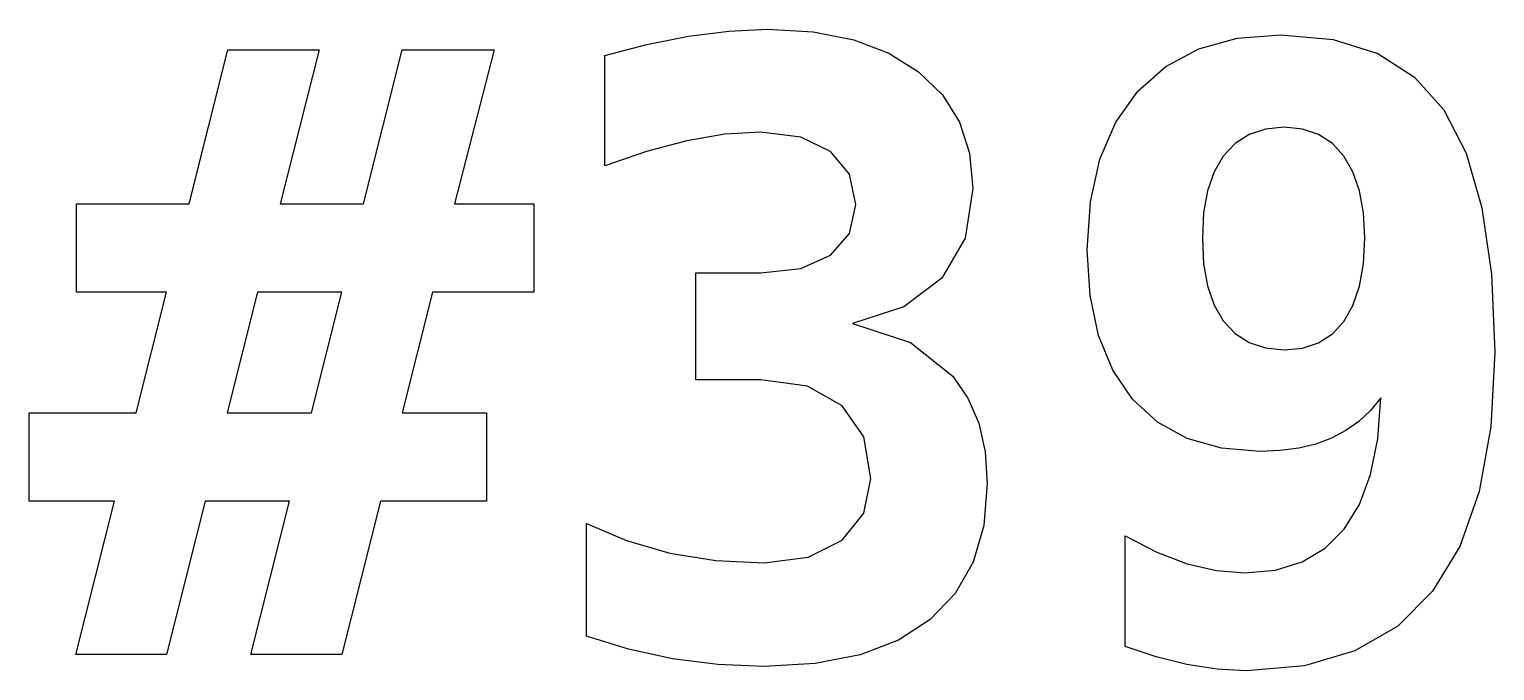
# Model space of a CAD drawing. Extents: x -20.7 to 70.7, y 5 to 45.
import ezdxf

# ---------------------------------------------------------------- set-up
doc = ezdxf.new("R2010")
doc.units = 0
doc.layers.add('Layer_1', color=7, linetype='CONTINUOUS')

msp = doc.modelspace()

# ---------------------------------------------------------------- linework, layer by layer
at = {"layer": 'Layer_1', "color": 7}
for points in [[(25.128786, 5.256588), (22.248734, 5.378451), (19.407184, 5.74407), (16.668252, 6.340603), (14.044786, 7.155238), (14.044786, 14.185365), (16.552794, 13.120569), (19.25324, 12.338051), (22.120447, 11.876195), (25.128786, 11.722271), (27.886944, 12.075048), (30.003691, 13.13341), (31.350692, 14.813978), (31.799713, 16.982038), (31.350692, 19.592675), (30.003691, 21.523411), (27.835629, 22.735713), (24.923526, 23.139833), (22.896591, 23.139833), (20.869656, 23.139833), (20.869656, 29.810773), (22.896591, 29.810773), (24.923526, 29.810773), (27.425111, 30.086575), (29.285286, 30.914045), (30.459099, 32.267459), (30.850388, 34.069916), (30.459099, 35.962131), (29.285286, 37.379728), (27.425111, 38.284132), (24.923526, 38.58563), (22.691323, 38.450905), (20.305193, 38.046822), (17.797177, 37.38612), (15.19937, 36.481717), (15.19937, 43.35792), (17.822834, 44.057055), (20.407823, 44.563822), (22.92224, 44.890926), (25.334045, 44.999999), (28.194834, 44.834806), (30.722085, 44.339288), (32.915795, 43.513447), (34.77597, 42.357278), (36.25767, 40.910819), (37.316032, 39.214212), (37.951057, 37.26746), (38.162746, 35.070557), (37.675236, 31.965983), (36.212783, 29.477226), (33.845873, 27.694016), (30.645128, 26.654905), (34.262805, 25.474646), (36.905534, 23.370747), (37.848427, 21.999667), (38.521931, 20.42654), (38.926039, 18.651368), (39.060758, 16.674147), (38.837845, 14.055486), (38.169142, 11.767144), (37.054655, 9.809171), (35.494378, 8.181539), (33.509122, 6.901887), (31.119775, 5.987826), (28.326328, 5.439411), (25.128786, 5.256588)], [(55.224923, 5.00002), (53.396825, 5.096229), (51.504602, 5.384886), (49.593116, 5.859556), (47.655988, 6.513803), (47.655988, 13.41566), (49.638018, 12.389359), (51.530256, 11.670934), (53.364754, 11.247601), (55.122295, 11.10649), (57.040176, 11.276472), (58.714318, 11.78642), (60.144716, 12.636332), (61.331385, 13.826181), (62.282301, 15.367221), (62.979859, 17.245021), (63.424057, 19.459582), (63.614895, 22.010902), (62.970243, 21.228342), (62.242212, 20.548415), (61.4308, 19.971124), (60.536009, 19.496468), (59.556207, 19.137259), (58.489816, 18.880682), (57.336842, 18.726741), (56.097277, 18.67543), (53.664629, 18.879079), (51.523838, 19.490045), (49.674901, 20.508328), (48.117822, 21.933929), (46.883058, 23.745979), (46.001082, 25.897997), (45.471901, 28.389982), (45.295507, 31.221935), (45.492746, 34.247897), (46.08447, 36.911456), (47.070679, 39.212617), (48.451369, 41.151377), (50.192861, 42.6892), (52.261488, 43.787654), (54.65725, 44.446739), (57.380147, 44.666452), (60.641834, 44.372972), (63.422448, 43.492593), (65.721998, 42.025315), (67.540477, 39.971135), (68.932377, 37.275481), (69.926595, 33.858221), (70.523134, 29.719356), (70.721996, 24.858883), (70.479838, 20.20365), (69.753409, 16.167409), (68.542707, 12.750152), (66.847728, 9.951891), (64.668442, 7.785468), (62.004877, 6.237987), (58.857041, 5.309504), (55.224923, 5.00002)], [(-5.069982, 34.12123), (0.138472, 34.12123), (2.550268, 43.717124), (8.297527, 43.717124), (5.808758, 34.12123), (10.760638, 34.12123), (10.760638, 28.604872), (4.448916, 28.604872), (2.550268, 21.087234), (7.810036, 21.087234), (7.810036, 15.570876), (1.190425, 15.570876), (-1.221371, 6.000638), (-6.891658, 6.000638), (-4.479861, 15.570876), (-9.73963, 15.570876), (-12.151426, 6.000638), (-17.821713, 6.000638), (-15.409916, 15.570876), (-20.721, 15.570876), (-20.721, 21.087234), (-14.050074, 21.087234), (-12.151426, 28.604872), (-17.770398, 28.604872), (-17.770398, 34.12123), (-10.740269, 34.12123), (-8.328472, 43.717124), (-2.632528, 43.717124), (-5.069982, 34.12123)], [(61.305728, 26.783195), (61.878199, 27.780616), (62.28711, 28.976891), (62.532463, 30.37202), (62.614257, 31.966003), (62.532463, 33.547128), (62.28711, 34.929418), (61.878199, 36.112875), (61.305728, 37.097494), (60.592121, 37.883238), (59.734199, 38.44449), (58.731963, 38.781252), (57.585407, 38.89352), (56.424398, 38.781249), (55.404515, 38.44449), (54.525754, 37.883241), (53.78811, 37.097494), (53.215622, 36.112875), (52.806704, 34.929418), (52.561357, 33.547128), (52.479581, 31.966003), (52.561357, 30.383244), (52.806704, 28.996133), (53.215622, 27.80467), (53.78811, 26.808852), (54.525751, 26.02308), (55.404515, 25.461819), (56.424401, 25.125069), (57.585407, 25.012823), (58.73196, 25.123463), (59.734199, 25.455404), (60.592123, 26.008647), (61.305728, 26.783195)], [(-6.481139, 28.604872), (-8.379787, 21.087234), (-3.120019, 21.087234), (-1.221371, 28.604872), (-6.481139, 28.604872)]]:
    msp.add_lwpolyline(points, dxfattribs=at)

doc.saveas('drawing.dxf')
